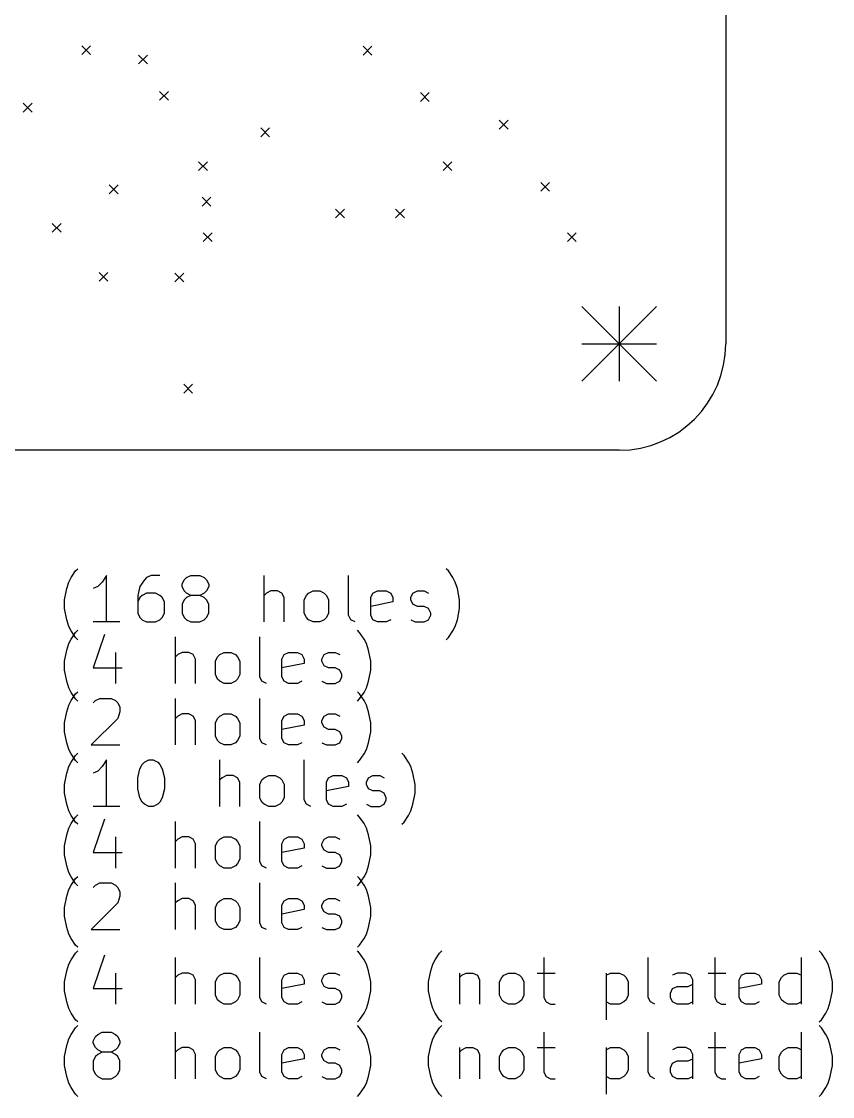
# Model space of a CAD drawing. Extents: x 4.97 to 7.73, y -6.37 to -2.78.
# Drawn here: x 6.361 to 7.73, y -6.372 to -4.556 of the extents above; entities that cross this region are included whole.
import ezdxf

# ---------------------------------------------------------------- set-up
doc = ezdxf.new("R2010")
doc.units = 0
doc.header["$MEASUREMENT"] = 0
doc.layers.add('BLACK', color=7, linetype='CONTINUOUS')

msp = doc.modelspace()

# ---------------------------------------------------------------- linework, layer by layer
at = {"layer": 'BLACK', "linetype": 'CONTINUOUS'}
for p, q in [((7.55, -2.96), (7.55, -5.1)), ((6.4622, -4.5965), (6.4772, -4.6115)), ((6.4772, -4.5965), (6.4622, -4.6115)), ((6.5582, -4.6124), (6.5732, -4.6274)), ((6.5732, -4.6124), (6.5582, -4.6274)), ((6.9375, -4.5975), (6.9525, -4.6125)), ((6.9525, -4.5975), (6.9375, -4.6125)), ((6.5937, -4.6736), (6.6087, -4.6886)), ((6.6087, -4.6736), (6.5937, -4.6886)), ((7.0342, -4.6756), (7.0492, -4.6906)), ((7.0492, -4.6756), (7.0342, -4.6906)), ((6.3635, -4.6935), (6.3785, -4.7085)), ((6.3785, -4.6935), (6.3635, -4.7085)), ((6.7645, -4.7355), (6.7795, -4.7505)), ((6.7795, -4.7355), (6.7645, -4.7505)), ((7.1675, -4.7225), (7.1825, -4.7375)), ((7.1825, -4.7225), (7.1675, -4.7375)), ((6.6595, -4.7925), (6.6745, -4.8075)), ((6.6745, -4.7925), (6.6595, -4.8075)), ((7.0725, -4.7925), (7.0875, -4.8075)), ((7.0875, -4.7925), (7.0725, -4.8075)), ((7.2375, -4.8275), (7.2525, -4.8425)), ((7.2525, -4.8275), (7.2375, -4.8425)), ((6.5085, -4.8315), (6.5235, -4.8465)), ((6.5235, -4.8315), (6.5085, -4.8465)), ((6.6655, -4.8525), (6.6805, -4.8675)), ((6.6805, -4.8525), (6.6655, -4.8675)), ((6.8911, -4.8725), (6.9061, -4.8875)), ((6.9061, -4.8725), (6.8911, -4.8875)), ((6.9925, -4.8725), (7.0075, -4.8875)), ((7.0075, -4.8725), (6.9925, -4.8875)), ((6.4125, -4.8967), (6.4275, -4.9117)), ((6.4275, -4.8967), (6.4125, -4.9117)), ((6.6675, -4.9125), (6.6825, -4.9275)), ((6.6825, -4.9125), (6.6675, -4.9275)), ((7.2825, -4.9125), (7.2975, -4.9275)), ((7.2975, -4.9125), (7.2825, -4.9275)), ((6.4915, -4.9795), (6.5065, -4.9945)), ((6.5065, -4.9795), (6.4915, -4.9945)), ((6.6195, -4.9805), (6.6345, -4.9955)), ((6.6345, -4.9805), (6.6195, -4.9955)), ((7.307, -5.037), (7.433, -5.163)), ((7.433, -5.037), (7.307, -5.163)), ((7.37, -5.037), (7.37, -5.163)), ((7.307, -5.1), (7.433, -5.1)), ((6.6345, -5.1685), (6.6495, -5.1835)), ((6.6495, -5.1685), (6.6345, -5.1835)), ((7.37, -5.28), (6.31, -5.28)), ((6.4443, -5.495), (6.4518, -5.4837)), ((6.4518, -5.4837), (6.4555, -5.48)), ((7.0817, -5.4837), (7.078, -5.48)), ((7.0892, -5.495), (7.0817, -5.4837)), ((6.4405, -5.5025), (6.4443, -5.495)), ((6.5043, -5.4912), (6.4968, -5.5025)), ((6.5043, -5.57), (6.5043, -5.4912)), ((6.568, -5.4987), (6.5605, -5.51)), ((6.5718, -5.495), (6.568, -5.4987)), ((6.5793, -5.4912), (6.5718, -5.495)), ((6.5943, -5.4912), (6.5793, -5.4912)), ((6.6318, -5.5062), (6.6355, -5.4987)), ((6.6355, -5.4987), (6.6393, -5.495)), ((6.6393, -5.495), (6.6468, -5.4912)), ((6.6468, -5.4912), (6.6618, -5.4912)), ((6.6618, -5.4912), (6.6693, -5.495)), ((6.6693, -5.495), (6.673, -5.4987)), ((6.673, -5.4987), (6.6768, -5.5062)), ((6.7705, -5.57), (6.7705, -5.4912)), ((6.913, -5.5587), (6.913, -5.4912)), ((7.093, -5.5025), (7.0892, -5.495)), ((6.433, -5.5325), (6.4368, -5.5137)), ((6.4368, -5.5137), (6.4405, -5.5025)), ((6.4893, -5.51), (6.4818, -5.5137)), ((6.4968, -5.5025), (6.4893, -5.51)), ((6.5605, -5.51), (6.5568, -5.525)), ((6.6318, -5.51), (6.6318, -5.5062)), ((6.6355, -5.5175), (6.6318, -5.51)), ((6.6393, -5.5212), (6.6355, -5.5175)), ((6.673, -5.5175), (6.6693, -5.5212)), ((6.6768, -5.51), (6.673, -5.5175)), ((6.6768, -5.5062), (6.6768, -5.51)), ((6.7817, -5.5175), (6.7742, -5.5212)), ((6.793, -5.5175), (6.7817, -5.5175)), ((6.8005, -5.5212), (6.793, -5.5175)), ((6.8455, -5.5212), (6.853, -5.5175)), ((6.853, -5.5175), (6.8642, -5.5175)), ((6.8642, -5.5175), (6.8717, -5.5212)), ((6.9542, -5.5212), (6.9617, -5.5175)), ((6.9617, -5.5175), (6.9767, -5.5175)), ((6.9767, -5.5175), (6.9842, -5.5212)), ((7.0217, -5.5212), (7.0292, -5.5175)), ((7.0292, -5.5175), (7.0405, -5.5175)), ((7.0405, -5.5175), (7.048, -5.5212)), ((7.0967, -5.5137), (7.093, -5.5025)), ((7.1005, -5.5325), (7.0967, -5.5137)), ((6.433, -5.5475), (6.433, -5.5325)), ((6.5568, -5.525), (6.5568, -5.555)), ((6.5605, -5.5287), (6.5568, -5.5362)), ((6.5643, -5.525), (6.5605, -5.5287)), ((6.5718, -5.5212), (6.5643, -5.525)), ((6.5868, -5.5212), (6.5718, -5.5212)), ((6.5943, -5.525), (6.5868, -5.5212)), ((6.598, -5.5287), (6.5943, -5.525)), ((6.6018, -5.5362), (6.598, -5.5287)), ((6.6018, -5.555), (6.6018, -5.5362)), ((6.6355, -5.5325), (6.6318, -5.54)), ((6.6393, -5.5287), (6.6355, -5.5325)), ((6.6468, -5.525), (6.6393, -5.5212)), ((6.6468, -5.525), (6.6393, -5.5287)), ((6.6618, -5.525), (6.6468, -5.525)), ((6.6693, -5.5212), (6.6618, -5.525)), ((6.6693, -5.5287), (6.6618, -5.525)), ((6.673, -5.5325), (6.6693, -5.5287)), ((6.6768, -5.54), (6.673, -5.5325)), ((6.7742, -5.5212), (6.7705, -5.525)), ((6.8042, -5.5287), (6.8005, -5.5212)), ((6.8042, -5.57), (6.8042, -5.5287)), ((6.838, -5.5325), (6.8417, -5.525)), ((6.838, -5.555), (6.838, -5.5325)), ((6.8417, -5.525), (6.8455, -5.5212)), ((6.8717, -5.5212), (6.8755, -5.525)), ((6.8755, -5.525), (6.8792, -5.5325)), ((6.8792, -5.5325), (6.8792, -5.555)), ((6.9505, -5.5287), (6.9542, -5.5212)), ((6.9505, -5.5587), (6.9505, -5.5287)), ((6.988, -5.5362), (6.9505, -5.5437)), ((6.9842, -5.5212), (6.988, -5.5287)), ((6.988, -5.5287), (6.988, -5.5362)), ((7.018, -5.5287), (7.0217, -5.5212)), ((7.018, -5.5325), (7.018, -5.5287)), ((7.0217, -5.54), (7.018, -5.5325)), ((7.1005, -5.5475), (7.1005, -5.5325)), ((6.4368, -5.5662), (6.433, -5.5475)), ((6.5568, -5.555), (6.5605, -5.5625)), ((6.598, -5.5625), (6.6018, -5.555)), ((6.6318, -5.54), (6.6318, -5.555)), ((6.6318, -5.555), (6.6355, -5.5625)), ((6.673, -5.5625), (6.6768, -5.555)), ((6.6768, -5.555), (6.6768, -5.54)), ((6.8417, -5.5625), (6.838, -5.555)), ((6.8792, -5.555), (6.8755, -5.5625)), ((7.0292, -5.5437), (7.0217, -5.54)), ((7.0405, -5.5437), (7.0292, -5.5437)), ((7.048, -5.5475), (7.0405, -5.5437)), ((7.0517, -5.555), (7.048, -5.5475)), ((7.0517, -5.5587), (7.0517, -5.555)), ((7.0967, -5.5662), (7.1005, -5.5475)), ((6.4405, -5.5775), (6.4368, -5.5662)), ((6.5268, -5.57), (6.4818, -5.57)), ((6.5605, -5.5625), (6.5643, -5.5662)), ((6.5643, -5.5662), (6.5718, -5.57)), ((6.5718, -5.57), (6.5868, -5.57)), ((6.5868, -5.57), (6.5943, -5.5662)), ((6.5943, -5.5662), (6.598, -5.5625)), ((6.6355, -5.5625), (6.6393, -5.5662)), ((6.6393, -5.5662), (6.6468, -5.57)), ((6.6468, -5.57), (6.6618, -5.57)), ((6.6618, -5.57), (6.6693, -5.5662)), ((6.6693, -5.5662), (6.673, -5.5625)), ((6.8455, -5.5662), (6.8417, -5.5625)), ((6.853, -5.57), (6.8455, -5.5662)), ((6.8642, -5.57), (6.853, -5.57)), ((6.8717, -5.5662), (6.8642, -5.57)), ((6.8755, -5.5625), (6.8717, -5.5662)), ((6.9167, -5.5662), (6.913, -5.5587)), ((6.9242, -5.57), (6.9167, -5.5662)), ((6.9542, -5.5662), (6.9505, -5.5587)), ((6.9617, -5.57), (6.9542, -5.5662)), ((6.9767, -5.57), (6.9617, -5.57)), ((6.9842, -5.5662), (6.9767, -5.57)), ((7.018, -5.5662), (7.0255, -5.57)), ((7.0255, -5.57), (7.0405, -5.57)), ((7.0405, -5.57), (7.048, -5.5662)), ((7.048, -5.5662), (7.0517, -5.5587)), ((7.093, -5.5775), (7.0967, -5.5662)), ((6.4443, -5.585), (6.4405, -5.5775)), ((6.4518, -5.5962), (6.4443, -5.585)), ((6.4443, -5.5989), (6.4518, -5.5877)), ((6.4518, -5.5877), (6.4555, -5.5839)), ((6.5005, -5.5914), (6.4818, -5.6476)), ((6.9317, -5.5877), (6.928, -5.5839)), ((6.9392, -5.5989), (6.9317, -5.5877)), ((7.0817, -5.5962), (7.0892, -5.585)), ((7.0892, -5.585), (7.093, -5.5775)), ((6.4368, -5.6176), (6.4405, -5.6064)), ((6.4405, -5.6064), (6.4443, -5.5989)), ((6.4555, -5.6), (6.4518, -5.5962)), ((6.6205, -5.6739), (6.6205, -5.5952)), ((6.763, -5.6626), (6.763, -5.5952)), ((6.943, -5.6064), (6.9392, -5.5989)), ((6.9467, -5.6176), (6.943, -5.6064)), ((7.078, -5.6), (7.0817, -5.5962)), ((6.433, -5.6364), (6.4368, -5.6176)), ((6.5193, -5.6214), (6.5193, -5.6739)), ((6.6243, -5.6251), (6.6205, -5.6289)), ((6.6318, -5.6214), (6.6243, -5.6251)), ((6.643, -5.6214), (6.6318, -5.6214)), ((6.6505, -5.6251), (6.643, -5.6214)), ((6.6543, -5.6326), (6.6505, -5.6251)), ((6.688, -5.6364), (6.6918, -5.6289)), ((6.6918, -5.6289), (6.6955, -5.6251)), ((6.6955, -5.6251), (6.703, -5.6214)), ((6.703, -5.6214), (6.7143, -5.6214)), ((6.7143, -5.6214), (6.7218, -5.6251)), ((6.7218, -5.6251), (6.7255, -5.6289)), ((6.7255, -5.6289), (6.7293, -5.6364)), ((6.8005, -5.6326), (6.8042, -5.6251)), ((6.8042, -5.6251), (6.8117, -5.6214)), ((6.8117, -5.6214), (6.8267, -5.6214)), ((6.8267, -5.6214), (6.8342, -5.6251)), ((6.8342, -5.6251), (6.838, -5.6326)), ((6.868, -5.6326), (6.8717, -5.6251)), ((6.8717, -5.6251), (6.8792, -5.6214)), ((6.8792, -5.6214), (6.8905, -5.6214)), ((6.8905, -5.6214), (6.898, -5.6251)), ((6.9505, -5.6364), (6.9467, -5.6176)), ((6.433, -5.6514), (6.433, -5.6364)), ((6.4818, -5.6476), (6.5305, -5.6476)), ((6.6543, -5.6739), (6.6543, -5.6326)), ((6.688, -5.6589), (6.688, -5.6364)), ((6.7293, -5.6364), (6.7293, -5.6589)), ((6.8005, -5.6626), (6.8005, -5.6326)), ((6.838, -5.6401), (6.8005, -5.6476)), ((6.838, -5.6326), (6.838, -5.6401)), ((6.868, -5.6364), (6.868, -5.6326)), ((6.8717, -5.6439), (6.868, -5.6364)), ((6.8792, -5.6476), (6.8717, -5.6439)), ((6.8905, -5.6476), (6.8792, -5.6476)), ((6.898, -5.6514), (6.8905, -5.6476)), ((6.9505, -5.6514), (6.9505, -5.6364)), ((6.4368, -5.6701), (6.433, -5.6514)), ((6.6918, -5.6664), (6.688, -5.6589)), ((6.7293, -5.6589), (6.7255, -5.6664)), ((6.7667, -5.6701), (6.763, -5.6626)), ((6.8042, -5.6701), (6.8005, -5.6626)), ((6.9017, -5.6589), (6.898, -5.6514)), ((6.898, -5.6701), (6.9017, -5.6626)), ((6.9017, -5.6626), (6.9017, -5.6589)), ((6.9467, -5.6701), (6.9505, -5.6514)), ((6.4405, -5.6814), (6.4368, -5.6701)), ((6.4443, -5.6889), (6.4405, -5.6814)), ((6.6955, -5.6701), (6.6918, -5.6664)), ((6.703, -5.6739), (6.6955, -5.6701)), ((6.7143, -5.6739), (6.703, -5.6739)), ((6.7218, -5.6701), (6.7143, -5.6739)), ((6.7255, -5.6664), (6.7218, -5.6701)), ((6.7742, -5.6739), (6.7667, -5.6701)), ((6.8117, -5.6739), (6.8042, -5.6701)), ((6.8267, -5.6739), (6.8117, -5.6739)), ((6.8342, -5.6701), (6.8267, -5.6739)), ((6.868, -5.6701), (6.8755, -5.6739)), ((6.8755, -5.6739), (6.8905, -5.6739)), ((6.8905, -5.6739), (6.898, -5.6701)), ((6.9392, -5.6889), (6.943, -5.6814)), ((6.943, -5.6814), (6.9467, -5.6701)), ((6.4518, -5.7001), (6.4443, -5.6889)), ((6.4443, -5.7028), (6.4518, -5.6916)), ((6.4518, -5.6916), (6.4555, -5.6878)), ((6.4555, -5.7039), (6.4518, -5.7001)), ((6.4855, -5.7028), (6.493, -5.6991)), ((6.493, -5.6991), (6.5118, -5.6991)), ((6.5118, -5.6991), (6.5193, -5.7028)), ((6.6205, -5.7778), (6.6205, -5.6991)), ((6.763, -5.7666), (6.763, -5.6991)), ((6.9317, -5.6916), (6.928, -5.6878)), ((6.928, -5.7039), (6.9317, -5.7001)), ((6.9317, -5.7001), (6.9392, -5.6889)), ((6.9392, -5.7028), (6.9317, -5.6916)), ((6.4368, -5.7216), (6.4405, -5.7103)), ((6.4405, -5.7103), (6.4443, -5.7028)), ((6.4818, -5.7066), (6.4855, -5.7028)), ((6.5193, -5.7028), (6.523, -5.7066)), ((6.523, -5.7066), (6.5268, -5.7141)), ((6.5268, -5.7141), (6.5268, -5.7216)), ((6.943, -5.7103), (6.9392, -5.7028)), ((6.9467, -5.7216), (6.943, -5.7103)), ((6.433, -5.7403), (6.4368, -5.7216)), ((6.523, -5.7328), (6.478, -5.7778)), ((6.5268, -5.7216), (6.523, -5.7328)), ((6.6243, -5.7291), (6.6205, -5.7328)), ((6.6318, -5.7253), (6.6243, -5.7291)), ((6.643, -5.7253), (6.6318, -5.7253)), ((6.6505, -5.7291), (6.643, -5.7253)), ((6.6543, -5.7366), (6.6505, -5.7291)), ((6.6543, -5.7778), (6.6543, -5.7366)), ((6.688, -5.7403), (6.6918, -5.7328)), ((6.6918, -5.7328), (6.6955, -5.7291)), ((6.6955, -5.7291), (6.703, -5.7253)), ((6.703, -5.7253), (6.7143, -5.7253)), ((6.7143, -5.7253), (6.7218, -5.7291)), ((6.7218, -5.7291), (6.7255, -5.7328)), ((6.7255, -5.7328), (6.7293, -5.7403)), ((6.8005, -5.7366), (6.8042, -5.7291)), ((6.8005, -5.7666), (6.8005, -5.7366)), ((6.8042, -5.7291), (6.8117, -5.7253)), ((6.8117, -5.7253), (6.8267, -5.7253)), ((6.8267, -5.7253), (6.8342, -5.7291)), ((6.8342, -5.7291), (6.838, -5.7366)), ((6.838, -5.7366), (6.838, -5.7441)), ((6.868, -5.7366), (6.8717, -5.7291)), ((6.868, -5.7403), (6.868, -5.7366)), ((6.8717, -5.7291), (6.8792, -5.7253)), ((6.8792, -5.7253), (6.8905, -5.7253)), ((6.8905, -5.7253), (6.898, -5.7291)), ((6.9505, -5.7403), (6.9467, -5.7216)), ((6.433, -5.7553), (6.433, -5.7403)), ((6.4368, -5.7741), (6.433, -5.7553)), ((6.688, -5.7628), (6.688, -5.7403)), ((6.7293, -5.7403), (6.7293, -5.7628)), ((6.838, -5.7441), (6.8005, -5.7516)), ((6.8717, -5.7478), (6.868, -5.7403)), ((6.8792, -5.7516), (6.8717, -5.7478)), ((6.8905, -5.7516), (6.8792, -5.7516)), ((6.898, -5.7553), (6.8905, -5.7516)), ((6.9017, -5.7628), (6.898, -5.7553)), ((6.9467, -5.7741), (6.9505, -5.7553)), ((6.9505, -5.7553), (6.9505, -5.7403)), ((6.4405, -5.7853), (6.4368, -5.7741)), ((6.6918, -5.7703), (6.688, -5.7628)), ((6.6955, -5.7741), (6.6918, -5.7703)), ((6.703, -5.7778), (6.6955, -5.7741)), ((6.7218, -5.7741), (6.7143, -5.7778)), ((6.7255, -5.7703), (6.7218, -5.7741)), ((6.7293, -5.7628), (6.7255, -5.7703)), ((6.7667, -5.7741), (6.763, -5.7666)), ((6.7742, -5.7778), (6.7667, -5.7741)), ((6.8042, -5.7741), (6.8005, -5.7666)), ((6.8117, -5.7778), (6.8042, -5.7741)), ((6.8342, -5.7741), (6.8267, -5.7778)), ((6.868, -5.7741), (6.8755, -5.7778)), ((6.8905, -5.7778), (6.898, -5.7741)), ((6.898, -5.7741), (6.9017, -5.7666)), ((6.9017, -5.7666), (6.9017, -5.7628)), ((6.943, -5.7853), (6.9467, -5.7741)), ((6.4443, -5.7928), (6.4405, -5.7853)), ((6.4518, -5.8041), (6.4443, -5.7928)), ((6.4518, -5.7955), (6.4555, -5.7918)), ((6.478, -5.7778), (6.5268, -5.7778)), ((6.7143, -5.7778), (6.703, -5.7778)), ((6.8267, -5.7778), (6.8117, -5.7778)), ((6.8755, -5.7778), (6.8905, -5.7778)), ((6.9317, -5.8041), (6.9392, -5.7928)), ((6.9392, -5.7928), (6.943, -5.7853)), ((7.0067, -5.7955), (7.003, -5.7918)), ((6.4405, -5.8143), (6.4443, -5.8068)), ((6.4443, -5.8068), (6.4518, -5.7955)), ((6.4555, -5.8078), (6.4518, -5.8041)), ((6.5043, -5.803), (6.4968, -5.8143)), ((6.5043, -5.8818), (6.5043, -5.803)), ((6.5605, -5.818), (6.5643, -5.8105)), ((6.5643, -5.8105), (6.568, -5.8068)), ((6.568, -5.8068), (6.5755, -5.803)), ((6.5755, -5.803), (6.583, -5.803)), ((6.583, -5.803), (6.5905, -5.8068)), ((6.5905, -5.8068), (6.5943, -5.8105)), ((6.5943, -5.8105), (6.598, -5.818)), ((6.6955, -5.8818), (6.6955, -5.803)), ((6.838, -5.8705), (6.838, -5.803)), ((6.928, -5.8078), (6.9317, -5.8041)), ((7.0142, -5.8068), (7.0067, -5.7955)), ((7.018, -5.8143), (7.0142, -5.8068)), ((6.433, -5.8443), (6.4368, -5.8255)), ((6.4368, -5.8255), (6.4405, -5.8143)), ((6.4893, -5.8218), (6.4818, -5.8255)), ((6.4968, -5.8143), (6.4893, -5.8218)), ((6.5568, -5.833), (6.5605, -5.818)), ((6.598, -5.818), (6.6018, -5.833)), ((6.7068, -5.8293), (6.6993, -5.833)), ((6.718, -5.8293), (6.7068, -5.8293)), ((6.7255, -5.833), (6.718, -5.8293)), ((6.7705, -5.833), (6.778, -5.8293)), ((6.778, -5.8293), (6.7892, -5.8293)), ((6.7892, -5.8293), (6.7967, -5.833)), ((6.8792, -5.833), (6.8867, -5.8293)), ((6.8867, -5.8293), (6.9017, -5.8293)), ((6.9017, -5.8293), (6.9092, -5.833)), ((6.9467, -5.833), (6.9542, -5.8293)), ((6.9542, -5.8293), (6.9655, -5.8293)), ((6.9655, -5.8293), (6.973, -5.833)), ((7.0217, -5.8255), (7.018, -5.8143)), ((7.0255, -5.8443), (7.0217, -5.8255)), ((6.433, -5.8593), (6.433, -5.8443)), ((6.5568, -5.8518), (6.5568, -5.833)), ((6.6018, -5.833), (6.6018, -5.8518)), ((6.6993, -5.833), (6.6955, -5.8368)), ((6.7293, -5.8405), (6.7255, -5.833)), ((6.7293, -5.8818), (6.7293, -5.8405)), ((6.763, -5.8443), (6.7667, -5.8368)), ((6.763, -5.8668), (6.763, -5.8443)), ((6.7667, -5.8368), (6.7705, -5.833)), ((6.7967, -5.833), (6.8005, -5.8368)), ((6.8005, -5.8368), (6.8042, -5.8443)), ((6.8042, -5.8443), (6.8042, -5.8668)), ((6.8755, -5.8405), (6.8792, -5.833)), ((6.8755, -5.8705), (6.8755, -5.8405)), ((6.9092, -5.833), (6.913, -5.8405)), ((6.913, -5.8405), (6.913, -5.848)), ((6.943, -5.8405), (6.9467, -5.833)), ((6.943, -5.8443), (6.943, -5.8405)), ((6.9467, -5.8518), (6.943, -5.8443)), ((7.0255, -5.8593), (7.0255, -5.8443)), ((6.4368, -5.878), (6.433, -5.8593)), ((6.5605, -5.8668), (6.5568, -5.8518)), ((6.6018, -5.8518), (6.598, -5.8668)), ((6.913, -5.848), (6.8755, -5.8555)), ((6.9542, -5.8555), (6.9467, -5.8518)), ((6.9655, -5.8555), (6.9542, -5.8555)), ((6.973, -5.8593), (6.9655, -5.8555)), ((6.9767, -5.8668), (6.973, -5.8593)), ((7.0217, -5.878), (7.0255, -5.8593)), ((6.4405, -5.8893), (6.4368, -5.878)), ((6.5268, -5.8818), (6.4818, -5.8818)), ((6.5643, -5.8743), (6.5605, -5.8668)), ((6.568, -5.878), (6.5643, -5.8743)), ((6.5755, -5.8818), (6.568, -5.878)), ((6.583, -5.8818), (6.5755, -5.8818)), ((6.5905, -5.878), (6.583, -5.8818)), ((6.5943, -5.8743), (6.5905, -5.878)), ((6.598, -5.8668), (6.5943, -5.8743)), ((6.7667, -5.8743), (6.763, -5.8668)), ((6.7705, -5.878), (6.7667, -5.8743)), ((6.778, -5.8818), (6.7705, -5.878)), ((6.7892, -5.8818), (6.778, -5.8818)), ((6.7967, -5.878), (6.7892, -5.8818)), ((6.8005, -5.8743), (6.7967, -5.878)), ((6.8042, -5.8668), (6.8005, -5.8743)), ((6.8417, -5.878), (6.838, -5.8705)), ((6.8492, -5.8818), (6.8417, -5.878)), ((6.8792, -5.878), (6.8755, -5.8705)), ((6.8867, -5.8818), (6.8792, -5.878)), ((6.9017, -5.8818), (6.8867, -5.8818)), ((6.9092, -5.878), (6.9017, -5.8818)), ((6.943, -5.878), (6.9505, -5.8818)), ((6.9505, -5.8818), (6.9655, -5.8818)), ((6.9655, -5.8818), (6.973, -5.878)), ((6.973, -5.878), (6.9767, -5.8705)), ((6.9767, -5.8705), (6.9767, -5.8668)), ((7.018, -5.8893), (7.0217, -5.878)), ((6.4443, -5.8968), (6.4405, -5.8893)), ((6.4518, -5.908), (6.4443, -5.8968)), ((6.4443, -5.9107), (6.4518, -5.8995)), ((6.4518, -5.8995), (6.4555, -5.8957)), ((6.9317, -5.8995), (6.928, -5.8957)), ((6.9392, -5.9107), (6.9317, -5.8995)), ((7.0067, -5.908), (7.0142, -5.8968)), ((7.0142, -5.8968), (7.018, -5.8893)), ((6.4368, -5.9295), (6.4405, -5.9182)), ((6.4405, -5.9182), (6.4443, -5.9107)), ((6.4555, -5.9118), (6.4518, -5.908)), ((6.5005, -5.9032), (6.4818, -5.9595)), ((6.6205, -5.9857), (6.6205, -5.907)), ((6.763, -5.9745), (6.763, -5.907)), ((6.943, -5.9182), (6.9392, -5.9107)), ((6.9467, -5.9295), (6.943, -5.9182)), ((7.003, -5.9118), (7.0067, -5.908)), ((6.433, -5.9482), (6.4368, -5.9295)), ((6.5193, -5.9332), (6.5193, -5.9857)), ((6.6243, -5.937), (6.6205, -5.9407)), ((6.6318, -5.9332), (6.6243, -5.937)), ((6.643, -5.9332), (6.6318, -5.9332)), ((6.6505, -5.937), (6.643, -5.9332)), ((6.6543, -5.9445), (6.6505, -5.937)), ((6.6918, -5.9407), (6.6955, -5.937)), ((6.6955, -5.937), (6.703, -5.9332)), ((6.703, -5.9332), (6.7143, -5.9332)), ((6.7143, -5.9332), (6.7218, -5.937)), ((6.7218, -5.937), (6.7255, -5.9407)), ((6.8005, -5.9445), (6.8042, -5.937)), ((6.8042, -5.937), (6.8117, -5.9332)), ((6.8117, -5.9332), (6.8267, -5.9332)), ((6.8267, -5.9332), (6.8342, -5.937)), ((6.8342, -5.937), (6.838, -5.9445)), ((6.868, -5.9445), (6.8717, -5.937)), ((6.8717, -5.937), (6.8792, -5.9332)), ((6.8792, -5.9332), (6.8905, -5.9332)), ((6.8905, -5.9332), (6.898, -5.937)), ((6.9505, -5.9482), (6.9467, -5.9295)), ((6.433, -5.9632), (6.433, -5.9482)), ((6.6543, -5.9857), (6.6543, -5.9445)), ((6.688, -5.9482), (6.6918, -5.9407)), ((6.688, -5.9707), (6.688, -5.9482)), ((6.7255, -5.9407), (6.7293, -5.9482)), ((6.7293, -5.9482), (6.7293, -5.9707)), ((6.8005, -5.9745), (6.8005, -5.9445)), ((6.838, -5.952), (6.8005, -5.9595)), ((6.838, -5.9445), (6.838, -5.952)), ((6.868, -5.9482), (6.868, -5.9445)), ((6.8717, -5.9557), (6.868, -5.9482)), ((6.8792, -5.9595), (6.8717, -5.9557)), ((6.9505, -5.9632), (6.9505, -5.9482)), ((6.4368, -5.982), (6.433, -5.9632)), ((6.4818, -5.9595), (6.5305, -5.9595)), ((6.6918, -5.9782), (6.688, -5.9707)), ((6.7293, -5.9707), (6.7255, -5.9782)), ((6.7667, -5.982), (6.763, -5.9745)), ((6.8042, -5.982), (6.8005, -5.9745)), ((6.8905, -5.9595), (6.8792, -5.9595)), ((6.898, -5.9632), (6.8905, -5.9595)), ((6.9017, -5.9707), (6.898, -5.9632)), ((6.898, -5.982), (6.9017, -5.9745)), ((6.9017, -5.9745), (6.9017, -5.9707)), ((6.9467, -5.982), (6.9505, -5.9632)), ((6.4405, -5.9932), (6.4368, -5.982)), ((6.6955, -5.982), (6.6918, -5.9782)), ((6.703, -5.9857), (6.6955, -5.982)), ((6.7143, -5.9857), (6.703, -5.9857)), ((6.7218, -5.982), (6.7143, -5.9857)), ((6.7255, -5.9782), (6.7218, -5.982)), ((6.7742, -5.9857), (6.7667, -5.982)), ((6.8117, -5.9857), (6.8042, -5.982)), ((6.8267, -5.9857), (6.8117, -5.9857)), ((6.8342, -5.982), (6.8267, -5.9857)), ((6.868, -5.982), (6.8755, -5.9857)), ((6.8755, -5.9857), (6.8905, -5.9857)), ((6.8905, -5.9857), (6.898, -5.982)), ((6.943, -5.9932), (6.9467, -5.982)), ((6.4443, -6.0007), (6.4405, -5.9932)), ((6.4518, -6.0119), (6.4443, -6.0007)), ((6.4443, -6.0146), (6.4518, -6.0034)), ((6.4518, -6.0034), (6.4555, -5.9997)), ((6.4855, -6.0146), (6.493, -6.0109)), ((6.493, -6.0109), (6.5118, -6.0109)), ((6.5118, -6.0109), (6.5193, -6.0146)), ((6.6205, -6.0896), (6.6205, -6.0109)), ((6.763, -6.0784), (6.763, -6.0109)), ((6.9317, -6.0034), (6.928, -5.9997)), ((6.9317, -6.0119), (6.9392, -6.0007)), ((6.9392, -6.0146), (6.9317, -6.0034)), ((6.9392, -6.0007), (6.943, -5.9932)), ((6.4368, -6.0334), (6.4405, -6.0221)), ((6.4405, -6.0221), (6.4443, -6.0146)), ((6.4555, -6.0157), (6.4518, -6.0119)), ((6.4818, -6.0184), (6.4855, -6.0146)), ((6.5193, -6.0146), (6.523, -6.0184)), ((6.523, -6.0184), (6.5268, -6.0259)), ((6.5268, -6.0259), (6.5268, -6.0334)), ((6.928, -6.0157), (6.9317, -6.0119)), ((6.943, -6.0221), (6.9392, -6.0146)), ((6.9467, -6.0334), (6.943, -6.0221)), ((6.433, -6.0521), (6.4368, -6.0334)), ((6.523, -6.0446), (6.478, -6.0896)), ((6.5268, -6.0334), (6.523, -6.0446)), ((6.6243, -6.0409), (6.6205, -6.0446)), ((6.6318, -6.0371), (6.6243, -6.0409)), ((6.643, -6.0371), (6.6318, -6.0371)), ((6.6505, -6.0409), (6.643, -6.0371)), ((6.6543, -6.0484), (6.6505, -6.0409)), ((6.688, -6.0521), (6.6918, -6.0446)), ((6.6918, -6.0446), (6.6955, -6.0409)), ((6.6955, -6.0409), (6.703, -6.0371)), ((6.703, -6.0371), (6.7143, -6.0371)), ((6.7143, -6.0371), (6.7218, -6.0409)), ((6.7218, -6.0409), (6.7255, -6.0446)), ((6.7255, -6.0446), (6.7293, -6.0521)), ((6.8005, -6.0484), (6.8042, -6.0409)), ((6.8042, -6.0409), (6.8117, -6.0371)), ((6.8117, -6.0371), (6.8267, -6.0371)), ((6.8267, -6.0371), (6.8342, -6.0409)), ((6.8342, -6.0409), (6.838, -6.0484)), ((6.868, -6.0484), (6.8717, -6.0409)), ((6.8717, -6.0409), (6.8792, -6.0371)), ((6.8792, -6.0371), (6.8905, -6.0371)), ((6.8905, -6.0371), (6.898, -6.0409)), ((6.9505, -6.0521), (6.9467, -6.0334)), ((6.433, -6.0671), (6.433, -6.0521)), ((6.6543, -6.0896), (6.6543, -6.0484)), ((6.688, -6.0746), (6.688, -6.0521)), ((6.7293, -6.0521), (6.7293, -6.0746)), ((6.8005, -6.0784), (6.8005, -6.0484)), ((6.838, -6.0559), (6.8005, -6.0634)), ((6.838, -6.0484), (6.838, -6.0559)), ((6.868, -6.0521), (6.868, -6.0484)), ((6.8717, -6.0596), (6.868, -6.0521)), ((6.8792, -6.0634), (6.8717, -6.0596)), ((6.8905, -6.0634), (6.8792, -6.0634)), ((6.898, -6.0671), (6.8905, -6.0634)), ((6.9505, -6.0671), (6.9505, -6.0521)), ((6.4368, -6.0859), (6.433, -6.0671)), ((6.6918, -6.0821), (6.688, -6.0746)), ((6.6955, -6.0859), (6.6918, -6.0821)), ((6.7255, -6.0821), (6.7218, -6.0859)), ((6.7293, -6.0746), (6.7255, -6.0821)), ((6.7667, -6.0859), (6.763, -6.0784)), ((6.8042, -6.0859), (6.8005, -6.0784)), ((6.9017, -6.0746), (6.898, -6.0671)), ((6.898, -6.0859), (6.9017, -6.0784)), ((6.9017, -6.0784), (6.9017, -6.0746)), ((6.9467, -6.0859), (6.9505, -6.0671)), ((6.4405, -6.0971), (6.4368, -6.0859)), ((6.4443, -6.1046), (6.4405, -6.0971)), ((6.478, -6.0896), (6.5268, -6.0896)), ((6.703, -6.0896), (6.6955, -6.0859)), ((6.7143, -6.0896), (6.703, -6.0896)), ((6.7218, -6.0859), (6.7143, -6.0896)), ((6.7742, -6.0896), (6.7667, -6.0859)), ((6.8117, -6.0896), (6.8042, -6.0859)), ((6.8267, -6.0896), (6.8117, -6.0896)), ((6.8342, -6.0859), (6.8267, -6.0896)), ((6.868, -6.0859), (6.8755, -6.0896)), ((6.8755, -6.0896), (6.8905, -6.0896)), ((6.8905, -6.0896), (6.898, -6.0859)), ((6.9392, -6.1046), (6.943, -6.0971)), ((6.943, -6.0971), (6.9467, -6.0859)), ((6.4518, -6.1159), (6.4443, -6.1046)), ((6.4555, -6.1196), (6.4518, -6.1159)), ((6.928, -6.1196), (6.9317, -6.1159)), ((6.9317, -6.1159), (6.9392, -6.1046)), ((6.4443, -6.1406), (6.4518, -6.1294)), ((6.4518, -6.1294), (6.4555, -6.1256)), ((6.5005, -6.1331), (6.4818, -6.1894)), ((6.6205, -6.2156), (6.6205, -6.1369)), ((6.763, -6.2044), (6.763, -6.1369)), ((6.9317, -6.1294), (6.928, -6.1256)), ((6.9392, -6.1406), (6.9317, -6.1294)), ((7.0592, -6.1406), (7.0667, -6.1294)), ((7.0667, -6.1294), (7.0705, -6.1256)), ((7.2429, -6.1369), (7.2429, -6.2044)), ((7.4192, -6.2044), (7.4192, -6.1369)), ((7.5317, -6.1369), (7.5317, -6.2044)), ((7.6779, -6.2156), (7.6779, -6.1369)), ((7.7116, -6.1294), (7.7079, -6.1256)), ((7.7191, -6.1406), (7.7116, -6.1294)), ((6.4368, -6.1594), (6.4405, -6.1481)), ((6.4405, -6.1481), (6.4443, -6.1406)), ((6.943, -6.1481), (6.9392, -6.1406)), ((6.9467, -6.1594), (6.943, -6.1481)), ((7.0517, -6.1594), (7.0555, -6.1481)), ((7.0555, -6.1481), (7.0592, -6.1406)), ((7.7229, -6.1481), (7.7191, -6.1406)), ((7.7266, -6.1594), (7.7229, -6.1481)), ((6.433, -6.1781), (6.4368, -6.1594)), ((6.5193, -6.1631), (6.5193, -6.2156)), ((6.6243, -6.1669), (6.6205, -6.1706)), ((6.6318, -6.1631), (6.6243, -6.1669)), ((6.643, -6.1631), (6.6318, -6.1631)), ((6.6505, -6.1669), (6.643, -6.1631)), ((6.6543, -6.1744), (6.6505, -6.1669)), ((6.6543, -6.2156), (6.6543, -6.1744)), ((6.688, -6.1781), (6.6918, -6.1706)), ((6.6918, -6.1706), (6.6955, -6.1669)), ((6.6955, -6.1669), (6.703, -6.1631)), ((6.703, -6.1631), (6.7143, -6.1631)), ((6.7143, -6.1631), (6.7218, -6.1669)), ((6.7218, -6.1669), (6.7255, -6.1706)), ((6.7255, -6.1706), (6.7293, -6.1781)), ((6.8005, -6.1744), (6.8042, -6.1669)), ((6.8005, -6.2044), (6.8005, -6.1744)), ((6.8042, -6.1669), (6.8117, -6.1631)), ((6.8117, -6.1631), (6.8267, -6.1631)), ((6.8267, -6.1631), (6.8342, -6.1669)), ((6.8342, -6.1669), (6.838, -6.1744)), ((6.838, -6.1744), (6.838, -6.1819)), ((6.868, -6.1744), (6.8717, -6.1669)), ((6.868, -6.1781), (6.868, -6.1744)), ((6.8717, -6.1669), (6.8792, -6.1631)), ((6.8792, -6.1631), (6.8905, -6.1631)), ((6.8905, -6.1631), (6.898, -6.1669)), ((6.9505, -6.1781), (6.9467, -6.1594)), ((7.048, -6.1781), (7.0517, -6.1594)), ((7.1005, -6.1631), (7.1005, -6.2156)), ((7.1005, -6.1706), (7.1042, -6.1669)), ((7.1042, -6.1669), (7.1117, -6.1631)), ((7.1117, -6.1631), (7.123, -6.1631)), ((7.123, -6.1631), (7.1305, -6.1669)), ((7.1305, -6.1669), (7.1342, -6.1744)), ((7.1342, -6.1744), (7.1342, -6.2156)), ((7.1679, -6.1781), (7.1717, -6.1706)), ((7.1717, -6.1706), (7.1754, -6.1669)), ((7.1754, -6.1669), (7.1829, -6.1631)), ((7.1829, -6.1631), (7.1942, -6.1631)), ((7.1942, -6.1631), (7.2017, -6.1669)), ((7.2017, -6.1669), (7.2054, -6.1706)), ((7.2054, -6.1706), (7.2092, -6.1781)), ((7.2317, -6.1631), (7.2617, -6.1631)), ((7.3479, -6.1631), (7.3479, -6.2419)), ((7.3479, -6.1669), (7.3554, -6.1631)), ((7.3554, -6.1631), (7.3704, -6.1631)), ((7.3704, -6.1631), (7.3779, -6.1669)), ((7.3779, -6.1669), (7.3817, -6.1706)), ((7.3817, -6.1706), (7.3854, -6.1781)), ((7.4679, -6.1631), (7.4604, -6.1669)), ((7.4829, -6.1631), (7.4679, -6.1631)), ((7.4904, -6.1669), (7.4829, -6.1631)), ((7.4942, -6.1744), (7.4904, -6.1669)), ((7.4942, -6.2156), (7.4942, -6.1744)), ((7.5204, -6.1631), (7.5504, -6.1631)), ((7.5729, -6.1744), (7.5766, -6.1669)), ((7.5729, -6.2044), (7.5729, -6.1744)), ((7.5766, -6.1669), (7.5841, -6.1631)), ((7.5841, -6.1631), (7.5991, -6.1631)), ((7.5991, -6.1631), (7.6066, -6.1669)), ((7.6066, -6.1669), (7.6104, -6.1744)), ((7.6104, -6.1744), (7.6104, -6.1819)), ((7.6404, -6.1781), (7.6441, -6.1706)), ((7.6441, -6.1706), (7.6479, -6.1669)), ((7.6479, -6.1669), (7.6554, -6.1631)), ((7.6554, -6.1631), (7.6704, -6.1631)), ((7.6704, -6.1631), (7.6779, -6.1669)), ((7.7304, -6.1781), (7.7266, -6.1594)), ((6.433, -6.1931), (6.433, -6.1781)), ((6.4818, -6.1894), (6.5305, -6.1894)), ((6.688, -6.2006), (6.688, -6.1781)), ((6.7293, -6.1781), (6.7293, -6.2006)), ((6.838, -6.1819), (6.8005, -6.1894)), ((6.8717, -6.1856), (6.868, -6.1781)), ((6.8792, -6.1894), (6.8717, -6.1856)), ((6.8905, -6.1894), (6.8792, -6.1894)), ((6.898, -6.1931), (6.8905, -6.1894)), ((6.9505, -6.1931), (6.9505, -6.1781)), ((7.048, -6.1931), (7.048, -6.1781)), ((7.1679, -6.2006), (7.1679, -6.1781)), ((7.2092, -6.1781), (7.2092, -6.2006)), ((7.3854, -6.1781), (7.3854, -6.2006)), ((7.4567, -6.1969), (7.4604, -6.1894)), ((7.4604, -6.1894), (7.4679, -6.1856)), ((7.4679, -6.1856), (7.4867, -6.1856)), ((7.4867, -6.1856), (7.4942, -6.1819)), ((7.6104, -6.1819), (7.5729, -6.1894)), ((7.6404, -6.2006), (7.6404, -6.1781)), ((7.7304, -6.1931), (7.7304, -6.1781)), ((6.4368, -6.2119), (6.433, -6.1931)), ((6.6918, -6.2081), (6.688, -6.2006)), ((6.6955, -6.2119), (6.6918, -6.2081)), ((6.7255, -6.2081), (6.7218, -6.2119)), ((6.7293, -6.2006), (6.7255, -6.2081)), ((6.7667, -6.2119), (6.763, -6.2044)), ((6.8042, -6.2119), (6.8005, -6.2044)), ((6.9017, -6.2006), (6.898, -6.1931)), ((6.898, -6.2119), (6.9017, -6.2044)), ((6.9017, -6.2044), (6.9017, -6.2006)), ((6.9467, -6.2119), (6.9505, -6.1931)), ((7.0517, -6.2119), (7.048, -6.1931)), ((7.1717, -6.2081), (7.1679, -6.2006)), ((7.1754, -6.2119), (7.1717, -6.2081)), ((7.2054, -6.2081), (7.2017, -6.2119)), ((7.2092, -6.2006), (7.2054, -6.2081)), ((7.2429, -6.2044), (7.2467, -6.2119)), ((7.3817, -6.2081), (7.3779, -6.2119)), ((7.3854, -6.2006), (7.3817, -6.2081)), ((7.4229, -6.2119), (7.4192, -6.2044)), ((7.4567, -6.2044), (7.4567, -6.1969)), ((7.4604, -6.2119), (7.4567, -6.2044)), ((7.5317, -6.2044), (7.5354, -6.2119)), ((7.5766, -6.2119), (7.5729, -6.2044)), ((7.6441, -6.2081), (7.6404, -6.2006)), ((7.6479, -6.2119), (7.6441, -6.2081)), ((7.7266, -6.2119), (7.7304, -6.1931)), ((6.4405, -6.2231), (6.4368, -6.2119)), ((6.4443, -6.2306), (6.4405, -6.2231)), ((6.703, -6.2156), (6.6955, -6.2119)), ((6.7143, -6.2156), (6.703, -6.2156)), ((6.7218, -6.2119), (6.7143, -6.2156)), ((6.7742, -6.2156), (6.7667, -6.2119)), ((6.8117, -6.2156), (6.8042, -6.2119)), ((6.8267, -6.2156), (6.8117, -6.2156)), ((6.8342, -6.2119), (6.8267, -6.2156)), ((6.868, -6.2119), (6.8755, -6.2156)), ((6.8755, -6.2156), (6.8905, -6.2156)), ((6.8905, -6.2156), (6.898, -6.2119)), ((6.9392, -6.2306), (6.943, -6.2231)), ((6.943, -6.2231), (6.9467, -6.2119)), ((7.0555, -6.2231), (7.0517, -6.2119)), ((7.0592, -6.2306), (7.0555, -6.2231)), ((7.1829, -6.2156), (7.1754, -6.2119)), ((7.1942, -6.2156), (7.1829, -6.2156)), ((7.2017, -6.2119), (7.1942, -6.2156)), ((7.2467, -6.2119), (7.2542, -6.2156)), ((7.2542, -6.2156), (7.2617, -6.2156)), ((7.3554, -6.2156), (7.3479, -6.2119)), ((7.3704, -6.2156), (7.3554, -6.2156)), ((7.3779, -6.2119), (7.3704, -6.2156)), ((7.4304, -6.2156), (7.4229, -6.2119)), ((7.4679, -6.2156), (7.4604, -6.2119)), ((7.4867, -6.2156), (7.4679, -6.2156)), ((7.4942, -6.2119), (7.4867, -6.2156)), ((7.5354, -6.2119), (7.5429, -6.2156)), ((7.5429, -6.2156), (7.5504, -6.2156)), ((7.5841, -6.2156), (7.5766, -6.2119)), ((7.5991, -6.2156), (7.5841, -6.2156)), ((7.6066, -6.2119), (7.5991, -6.2156)), ((7.6554, -6.2156), (7.6479, -6.2119)), ((7.6704, -6.2156), (7.6554, -6.2156)), ((7.6779, -6.2119), (7.6704, -6.2156)), ((7.7191, -6.2306), (7.7229, -6.2231)), ((7.7229, -6.2231), (7.7266, -6.2119)), ((6.4518, -6.2419), (6.4443, -6.2306)), ((6.4555, -6.2456), (6.4518, -6.2419)), ((6.928, -6.2456), (6.9317, -6.2419)), ((6.9317, -6.2419), (6.9392, -6.2306)), ((7.0667, -6.2419), (7.0592, -6.2306)), ((7.0705, -6.2456), (7.0667, -6.2419)), ((7.7079, -6.2456), (7.7116, -6.2419)), ((7.7116, -6.2419), (7.7191, -6.2306)), ((6.4443, -6.2666), (6.4518, -6.2554)), ((6.4518, -6.2554), (6.4555, -6.2516)), ((6.4893, -6.2666), (6.4968, -6.2629)), ((6.4968, -6.2629), (6.5118, -6.2629)), ((6.5118, -6.2629), (6.5193, -6.2666)), ((6.6205, -6.3416), (6.6205, -6.2629)), ((6.763, -6.3304), (6.763, -6.2629)), ((6.9317, -6.2554), (6.928, -6.2516)), ((6.9392, -6.2666), (6.9317, -6.2554)), ((7.0592, -6.2666), (7.0667, -6.2554)), ((7.0667, -6.2554), (7.0705, -6.2516)), ((7.2429, -6.2629), (7.2429, -6.3304)), ((7.4192, -6.3304), (7.4192, -6.2629)), ((7.5317, -6.2629), (7.5317, -6.3304)), ((7.6779, -6.3416), (7.6779, -6.2629)), ((7.7116, -6.2554), (7.7079, -6.2516)), ((7.7191, -6.2666), (7.7116, -6.2554)), ((6.4368, -6.2854), (6.4405, -6.2741)), ((6.4405, -6.2741), (6.4443, -6.2666)), ((6.4818, -6.2779), (6.4855, -6.2704)), ((6.4818, -6.2816), (6.4818, -6.2779)), ((6.4855, -6.2891), (6.4818, -6.2816)), ((6.4855, -6.2704), (6.4893, -6.2666)), ((6.5193, -6.2666), (6.523, -6.2704)), ((6.523, -6.2704), (6.5268, -6.2779)), ((6.5268, -6.2816), (6.523, -6.2891)), ((6.5268, -6.2779), (6.5268, -6.2816)), ((6.943, -6.2741), (6.9392, -6.2666)), ((6.9467, -6.2854), (6.943, -6.2741)), ((7.0517, -6.2854), (7.0555, -6.2741)), ((7.0555, -6.2741), (7.0592, -6.2666)), ((7.7229, -6.2741), (7.7191, -6.2666)), ((7.7266, -6.2854), (7.7229, -6.2741)), ((6.433, -6.3041), (6.4368, -6.2854)), ((6.4893, -6.2929), (6.4855, -6.2891)), ((6.4893, -6.3004), (6.4855, -6.3041)), ((6.4968, -6.2966), (6.4893, -6.2929)), ((6.4968, -6.2966), (6.4893, -6.3004)), ((6.5118, -6.2966), (6.4968, -6.2966)), ((6.5193, -6.2929), (6.5118, -6.2966)), ((6.5193, -6.3004), (6.5118, -6.2966)), ((6.523, -6.2891), (6.5193, -6.2929)), ((6.523, -6.3041), (6.5193, -6.3004)), ((6.6243, -6.2929), (6.6205, -6.2966)), ((6.6318, -6.2891), (6.6243, -6.2929)), ((6.643, -6.2891), (6.6318, -6.2891)), ((6.6505, -6.2929), (6.643, -6.2891)), ((6.6543, -6.3004), (6.6505, -6.2929)), ((6.6543, -6.3416), (6.6543, -6.3004)), ((6.688, -6.3041), (6.6918, -6.2966)), ((6.6918, -6.2966), (6.6955, -6.2929)), ((6.6955, -6.2929), (6.703, -6.2891)), ((6.703, -6.2891), (6.7143, -6.2891)), ((6.7143, -6.2891), (6.7218, -6.2929)), ((6.7218, -6.2929), (6.7255, -6.2966)), ((6.7255, -6.2966), (6.7293, -6.3041)), ((6.8005, -6.3004), (6.8042, -6.2929)), ((6.8005, -6.3304), (6.8005, -6.3004)), ((6.8042, -6.2929), (6.8117, -6.2891)), ((6.8117, -6.2891), (6.8267, -6.2891)), ((6.8267, -6.2891), (6.8342, -6.2929)), ((6.8342, -6.2929), (6.838, -6.3004)), ((6.838, -6.3004), (6.838, -6.3079)), ((6.868, -6.3004), (6.8717, -6.2929)), ((6.868, -6.3041), (6.868, -6.3004)), ((6.8717, -6.2929), (6.8792, -6.2891)), ((6.8792, -6.2891), (6.8905, -6.2891)), ((6.8905, -6.2891), (6.898, -6.2929)), ((6.9505, -6.3041), (6.9467, -6.2854)), ((7.048, -6.3041), (7.0517, -6.2854)), ((7.1005, -6.2891), (7.1005, -6.3416)), ((7.1005, -6.2966), (7.1042, -6.2929)), ((7.1042, -6.2929), (7.1117, -6.2891)), ((7.1117, -6.2891), (7.123, -6.2891)), ((7.123, -6.2891), (7.1305, -6.2929)), ((7.1305, -6.2929), (7.1342, -6.3004)), ((7.1342, -6.3004), (7.1342, -6.3416)), ((7.1679, -6.3041), (7.1717, -6.2966)), ((7.1717, -6.2966), (7.1754, -6.2929)), ((7.1754, -6.2929), (7.1829, -6.2891)), ((7.1829, -6.2891), (7.1942, -6.2891)), ((7.1942, -6.2891), (7.2017, -6.2929)), ((7.2017, -6.2929), (7.2054, -6.2966)), ((7.2054, -6.2966), (7.2092, -6.3041)), ((7.2317, -6.2891), (7.2617, -6.2891)), ((7.3479, -6.2891), (7.3479, -6.3679)), ((7.3479, -6.2929), (7.3554, -6.2891)), ((7.3554, -6.2891), (7.3704, -6.2891)), ((7.3704, -6.2891), (7.3779, -6.2929)), ((7.3779, -6.2929), (7.3817, -6.2966)), ((7.3817, -6.2966), (7.3854, -6.3041)), ((7.4679, -6.2891), (7.4604, -6.2929)), ((7.4829, -6.2891), (7.4679, -6.2891)), ((7.4904, -6.2929), (7.4829, -6.2891)), ((7.4942, -6.3004), (7.4904, -6.2929)), ((7.4942, -6.3416), (7.4942, -6.3004)), ((7.5204, -6.2891), (7.5504, -6.2891)), ((7.5729, -6.3004), (7.5766, -6.2929)), ((7.5729, -6.3304), (7.5729, -6.3004)), ((7.5766, -6.2929), (7.5841, -6.2891)), ((7.5841, -6.2891), (7.5991, -6.2891)), ((7.5991, -6.2891), (7.6066, -6.2929)), ((7.6066, -6.2929), (7.6104, -6.3004)), ((7.6104, -6.3004), (7.6104, -6.3079)), ((7.6404, -6.3041), (7.6441, -6.2966)), ((7.6441, -6.2966), (7.6479, -6.2929)), ((7.6479, -6.2929), (7.6554, -6.2891)), ((7.6554, -6.2891), (7.6704, -6.2891)), ((7.6704, -6.2891), (7.6779, -6.2929)), ((7.7304, -6.3041), (7.7266, -6.2854)), ((6.433, -6.3191), (6.433, -6.3041)), ((6.4368, -6.3379), (6.433, -6.3191)), ((6.4855, -6.3041), (6.4818, -6.3116)), ((6.4818, -6.3116), (6.4818, -6.3266)), ((6.5268, -6.3116), (6.523, -6.3041)), ((6.5268, -6.3266), (6.5268, -6.3116)), ((6.688, -6.3266), (6.688, -6.3041)), ((6.7293, -6.3041), (6.7293, -6.3266)), ((6.838, -6.3079), (6.8005, -6.3154)), ((6.8717, -6.3116), (6.868, -6.3041)), ((6.8792, -6.3154), (6.8717, -6.3116)), ((6.8905, -6.3154), (6.8792, -6.3154)), ((6.898, -6.3191), (6.8905, -6.3154)), ((6.9017, -6.3266), (6.898, -6.3191)), ((6.9467, -6.3379), (6.9505, -6.3191)), ((6.9505, -6.3191), (6.9505, -6.3041)), ((7.048, -6.3191), (7.048, -6.3041)), ((7.0517, -6.3379), (7.048, -6.3191)), ((7.1679, -6.3266), (7.1679, -6.3041)), ((7.2092, -6.3041), (7.2092, -6.3266)), ((7.3854, -6.3041), (7.3854, -6.3266)), ((7.4567, -6.3229), (7.4604, -6.3154)), ((7.4604, -6.3154), (7.4679, -6.3116)), ((7.4679, -6.3116), (7.4867, -6.3116)), ((7.4867, -6.3116), (7.4942, -6.3079)), ((7.6104, -6.3079), (7.5729, -6.3154)), ((7.6404, -6.3266), (7.6404, -6.3041)), ((7.7266, -6.3379), (7.7304, -6.3191)), ((7.7304, -6.3191), (7.7304, -6.3041)), ((6.4818, -6.3266), (6.4855, -6.3341)), ((6.4855, -6.3341), (6.4893, -6.3379)), ((6.5193, -6.3379), (6.523, -6.3341)), ((6.523, -6.3341), (6.5268, -6.3266)), ((6.6918, -6.3341), (6.688, -6.3266)), ((6.6955, -6.3379), (6.6918, -6.3341)), ((6.7255, -6.3341), (6.7218, -6.3379)), ((6.7293, -6.3266), (6.7255, -6.3341)), ((6.7667, -6.3379), (6.763, -6.3304)), ((6.8042, -6.3379), (6.8005, -6.3304)), ((6.898, -6.3379), (6.9017, -6.3304)), ((6.9017, -6.3304), (6.9017, -6.3266)), ((7.1717, -6.3341), (7.1679, -6.3266)), ((7.1754, -6.3379), (7.1717, -6.3341)), ((7.2054, -6.3341), (7.2017, -6.3379)), ((7.2092, -6.3266), (7.2054, -6.3341)), ((7.2429, -6.3304), (7.2467, -6.3379)), ((7.3817, -6.3341), (7.3779, -6.3379)), ((7.3854, -6.3266), (7.3817, -6.3341)), ((7.4229, -6.3379), (7.4192, -6.3304)), ((7.4567, -6.3304), (7.4567, -6.3229)), ((7.4604, -6.3379), (7.4567, -6.3304)), ((7.5317, -6.3304), (7.5354, -6.3379)), ((7.5766, -6.3379), (7.5729, -6.3304)), ((7.6441, -6.3341), (7.6404, -6.3266)), ((7.6479, -6.3379), (7.6441, -6.3341)), ((6.4405, -6.3491), (6.4368, -6.3379)), ((6.4443, -6.3566), (6.4405, -6.3491)), ((6.4893, -6.3379), (6.4968, -6.3416)), ((6.4968, -6.3416), (6.5118, -6.3416)), ((6.5118, -6.3416), (6.5193, -6.3379)), ((6.703, -6.3416), (6.6955, -6.3379)), ((6.7143, -6.3416), (6.703, -6.3416)), ((6.7218, -6.3379), (6.7143, -6.3416)), ((6.7742, -6.3416), (6.7667, -6.3379)), ((6.8117, -6.3416), (6.8042, -6.3379)), ((6.8267, -6.3416), (6.8117, -6.3416)), ((6.8342, -6.3379), (6.8267, -6.3416)), ((6.868, -6.3379), (6.8755, -6.3416)), ((6.8755, -6.3416), (6.8905, -6.3416)), ((6.8905, -6.3416), (6.898, -6.3379)), ((6.9392, -6.3566), (6.943, -6.3491)), ((6.943, -6.3491), (6.9467, -6.3379)), ((7.0555, -6.3491), (7.0517, -6.3379)), ((7.0592, -6.3566), (7.0555, -6.3491)), ((7.1829, -6.3416), (7.1754, -6.3379)), ((7.1942, -6.3416), (7.1829, -6.3416)), ((7.2017, -6.3379), (7.1942, -6.3416)), ((7.2467, -6.3379), (7.2542, -6.3416)), ((7.2542, -6.3416), (7.2617, -6.3416)), ((7.3554, -6.3416), (7.3479, -6.3379)), ((7.3704, -6.3416), (7.3554, -6.3416)), ((7.3779, -6.3379), (7.3704, -6.3416)), ((7.4304, -6.3416), (7.4229, -6.3379)), ((7.4679, -6.3416), (7.4604, -6.3379)), ((7.4867, -6.3416), (7.4679, -6.3416)), ((7.4942, -6.3379), (7.4867, -6.3416)), ((7.5354, -6.3379), (7.5429, -6.3416)), ((7.5429, -6.3416), (7.5504, -6.3416)), ((7.5841, -6.3416), (7.5766, -6.3379)), ((7.5991, -6.3416), (7.5841, -6.3416)), ((7.6066, -6.3379), (7.5991, -6.3416)), ((7.6554, -6.3416), (7.6479, -6.3379)), ((7.6704, -6.3416), (7.6554, -6.3416)), ((7.6779, -6.3379), (7.6704, -6.3416)), ((7.7191, -6.3566), (7.7229, -6.3491)), ((7.7229, -6.3491), (7.7266, -6.3379)), ((6.4518, -6.3679), (6.4443, -6.3566)), ((6.4555, -6.3716), (6.4518, -6.3679)), ((6.928, -6.3716), (6.9317, -6.3679)), ((6.9317, -6.3679), (6.9392, -6.3566)), ((7.0667, -6.3679), (7.0592, -6.3566)), ((7.0705, -6.3716), (7.0667, -6.3679)), ((7.7079, -6.3716), (7.7116, -6.3679)), ((7.7116, -6.3679), (7.7191, -6.3566))]:
    msp.add_line(p, q, dxfattribs=at)
at = {"layer": 'BLACK'}
msp.add_arc((7.37, -5.1), 0.18, -90, 0, dxfattribs=at)

doc.saveas('drawing.dxf')
